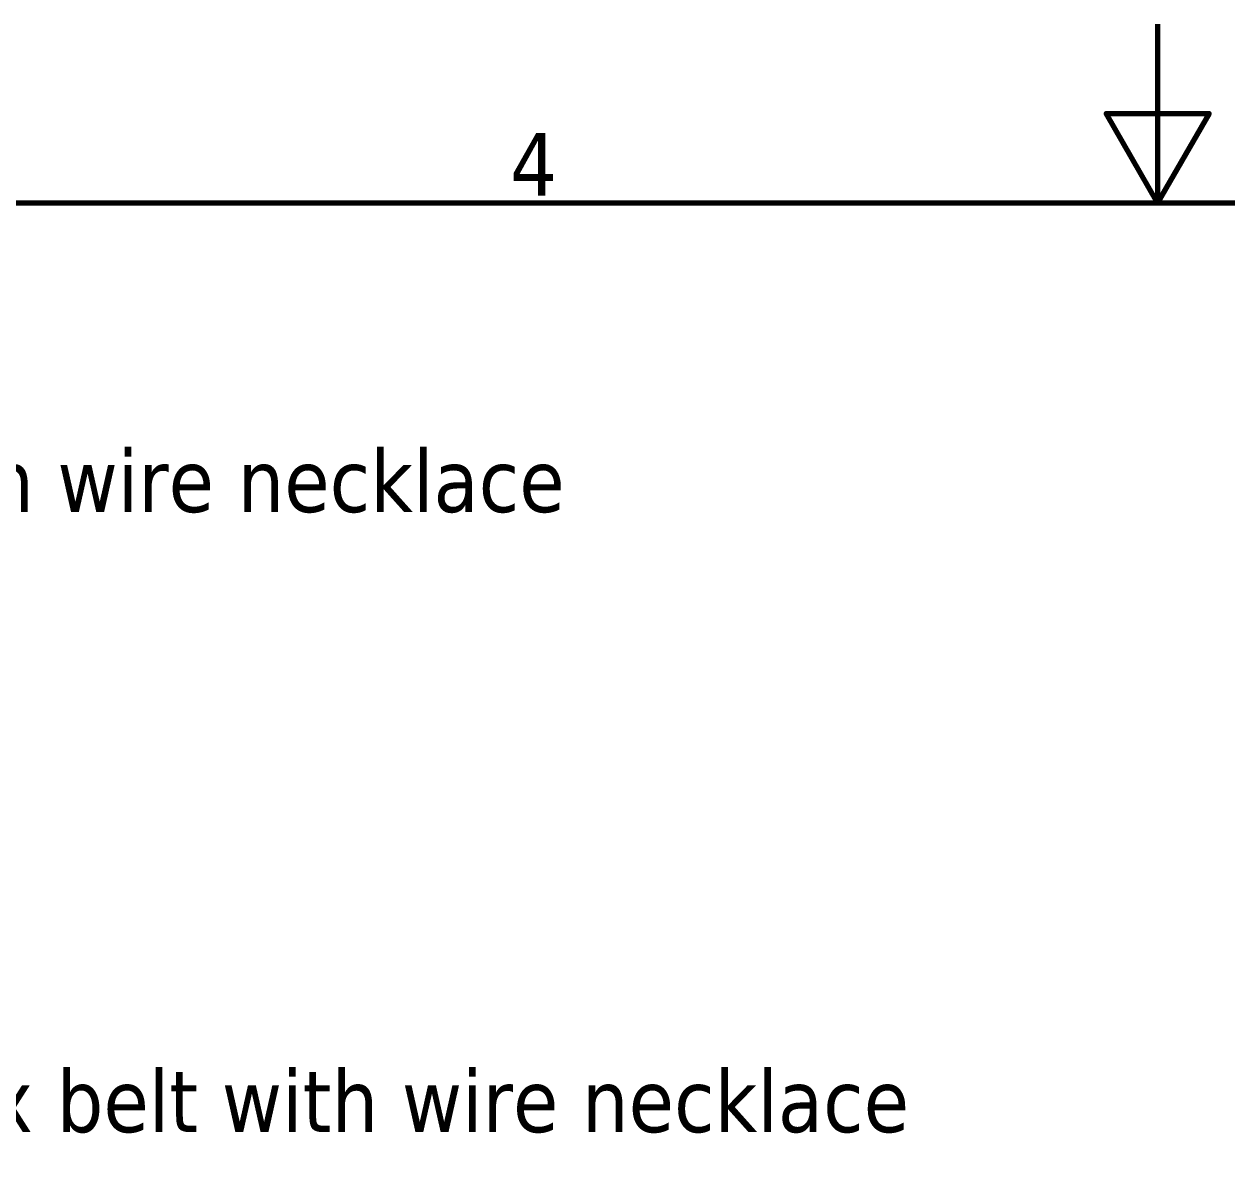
# Model space of a CAD drawing. Header units: millimetres. Extents: x -1346 to 2520, y -2365 to 1874.
# Drawn here: x 879.5 to 1283.3, y 1402.1 to 1782 of the extents above; entities that cross this region are included whole.
import ezdxf

# ---------------------------------------------------------------- set-up
doc = ezdxf.new("R2010")
doc.units = ezdxf.units.MM
doc.header["$LTSCALE"] = 6
doc.layers.add('Border (ISO)', color=7, linetype='Continuous', lineweight=70)
doc.layers.add('Symbol (ISO)', color=7, linetype='Continuous', lineweight=25)
doc.styles.add('Note Text (ISO)', font='tahoma.ttf')
doc.dimstyles.new('Default - Method 1b (ISO)$7', dxfattribs={"dimscale": 6, "dimtxt": 3.5, "dimasz": 2.5, "dimexe": 3.175, "dimexo": 0, "dimgap": 0.762, "dimtad": 1, "dimtoh": 1, "dimrnd": 1e-08, "dimtxsty": 'Note Text (ISO)', "dimcen": 0.09, "dimdle": 10, "dimclrd": 256, "dimclre": 256, "dimclrt": 256, "dimazin": 2, "dimtfac": 1, "dimtmove": 0, "dimatfit": 3, "dimfxl": 1, "dimtolj": 1, "dimlwd": -1, "dimlwe": -1, "dimarcsym": 0})

# ---------------------------------------------------------------- blocks, each defined once
blk = doc.blocks.new('Borders Default Border')
at = {"layer": 'Border (ISO)', "flags": 128}
for points in [[(210, 297), (210, 287), (207.113, 292), (212.887, 292), (210, 287)], [(10, 10), (10, 287), (410, 287), (410, 10), (10, 10)]]:
    blk.add_lwpolyline(points, dxfattribs=at)
at = {"layer": 'Border (ISO)', "insert": (173.779, 287.4), "char_height": 3.5, "attachment_point": 7, "style": 'Note Text (ISO)'}
blk.add_mtext('4', dxfattribs=at)

msp = doc.modelspace()

# ---------------------------------------------------------------- block references
at = {"xscale": 6, "yscale": 6, "zscale": 6}
msp.add_blockref('Borders Default Border', (0, 0), dxfattribs=at)

# ---------------------------------------------------------------- texts
at = {"layer": 'Symbol (ISO)', "insert": (599.22, 1639.24), "char_height": 21, "width": 471.0194, "attachment_point": 1, "line_spacing_factor": 1.714286, "style": 'Note Text (ISO)'}
msp.add_mtext('\\fTahoma|b0|i0;Fix Linear bearing with wire necklace\\P', dxfattribs=at)
at = {"layer": 'Symbol (ISO)', "insert": (846.76, 1431.14), "char_height": 21, "width": 336.1872, "attachment_point": 1, "style": 'Note Text (ISO)'}
msp.add_mtext('\\fTahoma|b0|i0;Fix belt with wire necklace', dxfattribs=at)

# ---------------------------------------------------------------- leaders
at = {"layer": 'Symbol (ISO)', "annotation_type": 0, "has_hookline": 1, "hookline_direction": 0}
for points, text_width in [([(504.79, 1527.02), (579.64, 1628.74), (594.64, 1628.74)], 468.23), ([(605.25, 1213.04), (827.19, 1420.64), (842.19, 1420.64)], 333.38)]:
    msp.add_leader(points, dimstyle='Default - Method 1b (ISO)$7', override={"dimtad": 0}, dxfattribs=dict(at, text_width=text_width))

doc.saveas('drawing.dxf')
